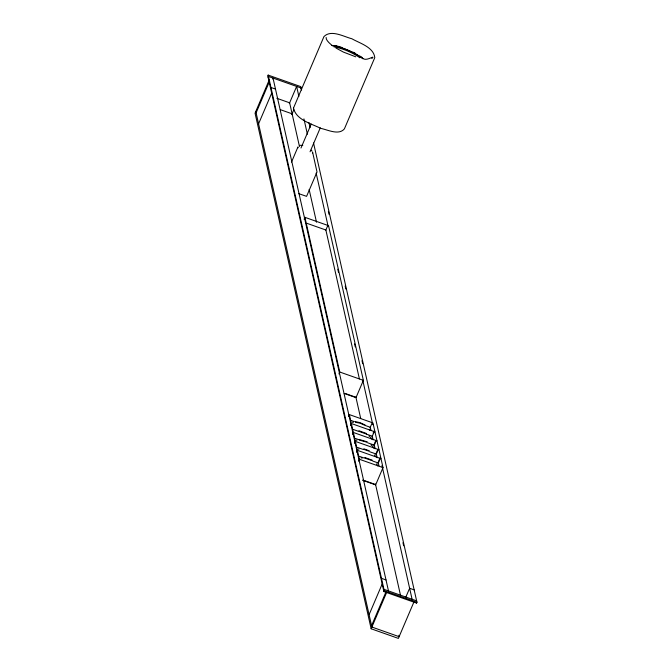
<?xml version="1.0" encoding="UTF-8"?>
<svg xmlns="http://www.w3.org/2000/svg" width="672" height="672" viewBox="0 0 672 672"><rect width="100%" height="100%" fill="white"/><g stroke="black" fill="none" stroke-linecap="round" stroke-linejoin="round"><path stroke-width="1.01" d="M326.138 37.489C325.618 39.858 329.759 43.705 332.833 45.94M301.619 90.023L300.854 86.646L268.17 75.096L267.8 75.961L383.88 591.562L416.573 603.103L416.942 602.246L313.547 142.993M268.111 77.339L268.472 76.474L301.165 88.024L300.796 88.88M269.296 79.8L255.058 113.182L371.146 628.782L398.387 638.4L413.851 602.146M256.108 112.829L269.606 81.178M272.647 78.943L273.017 78.078L388.483 590.923M258.577 123.824L271.673 93.139M289.304 103.589L296.629 86.419L298.88 96.415M291.782 114.584L293.824 109.788M291.505 162.078L297.998 146.849M300.989 148.025L311.212 124.051M310.061 151.78L320.292 127.806M371.834 58.54C376.194 54.188 366.408 61.748 363.124 58.464M304.114 219.257L304.928 217.333L328.541 225.674L363.367 380.352L356 397.622L344.198 393.448M325.668 230.496L327.709 225.7M338.94 373.934L339.755 372.019L304.928 217.333M348.524 416.506L349.339 414.59L372.952 422.923L383.015 467.611L375.648 484.873L362.863 480.362M350.54 425.443L351.355 423.528L374.968 431.861M352.548 434.381L353.363 432.466L376.975 440.798M354.564 443.318L355.379 441.395L378.991 449.736M356.572 452.256L357.395 450.332L380.999 458.674M370.079 427.745L372.12 422.948M358.588 461.194L359.402 459.27L349.339 414.59M373.162 433.121L373.976 431.197M372.086 436.682L374.136 431.886M373.943 444.931L375.581 441.092M374.102 445.62L376.144 440.824M375.959 453.869L377.597 450.03M376.11 454.558L378.16 449.761M377.966 462.806L380.016 458.01M378.126 463.495L380.167 458.699M369.096 614.678L382.595 583.027M383.569 590.184L383.939 589.319L416.632 600.869L416.573 603.103M383.88 591.562L384.25 590.696L268.17 75.096M371.566 625.674L385.888 592.108M371.146 628.782L386.61 592.519M405.569 597.761L409.248 589.126M411.726 600.13L412.096 599.264L381.99 465.553M299.813 145.303L302.786 145.396M355.446 422.285L360.133 423.2L364.51 425.183M359.47 440.152L366.853 442.176M355.085 421.546L359.957 422.638L365.224 425.015M359.108 439.421L367.231 441.832M358.789 431.306L366.517 434.12M364.829 458.111L371.734 460.48M358.873 430.727L366.248 433.406M363.586 449.308L368.869 451.114M364.904 457.531L372.288 460.219M363.888 448.82L369.239 450.769M355.732 56.818L343.409 52.088L335.924 48.014M270.95 87.469L275.495 89.074M276.839 98.297L289.632 102.816L299.477 146.538M280.3 109.645L292.11 113.82M298.796 193.687L306.583 196.35L317.008 171.99L312.69 152.552M306.919 223.322L325.87 230.017L359.394 378.907M339.755 372.019L363.367 380.352M345.106 393.456L355.925 397.278M351.33 420.571L354.169 421.579M365.543 425.594L370.28 427.266L370.902 430.013M353.346 429.509L358.084 431.18M366.61 434.196L372.296 436.204L373.12 439.866M355.354 438.446L359.142 439.782M367.676 442.798L374.304 445.141L375.127 448.804M357.37 447.384L363.048 449.392M369.684 451.735L376.32 454.079L377.143 457.741M359.377 456.322L364.115 457.993M372.641 461.009L378.328 463.016L378.949 465.763M359.402 459.27L383.015 467.611M362.779 480.018L375.572 484.529M381.461 578.323L386.005 579.928M409.618 588.269L414.154 589.865M384.25 590.696L416.942 602.246M311.245 150.116L312.178 151.343M308.935 122.539L310.086 127.655M328.373 211.344L329.062 214.41M345.181 285.995L345.87 289.061M361.981 360.646L362.678 363.712M402.965 542.674L403.654 545.74M303.937 118.894L307.39 134.232M316.142 173.09L328.112 226.262M337.781 269.212L338.47 272.278M354.589 343.862L355.278 346.928M362.88 380.68L372.775 424.645M309.145 189.487L316.512 222.214M355.883 397.076L360.721 418.555M375.455 484L400.546 595.459M398.815 635.3L399.118 636.67L371.876 627.052L255.797 111.451M297.99 147.832A1.092 1.033 2.1 0 1 298.133 147.596M312.698 152.737A1.092 0.991 -23.9 0 1 312.623 152.998M333.278 45.604A25.519 7.585 23.1 0 1 361.83 57.851M333.9 46.838A22.495 6.686 23.1 0 1 359.848 57.775M331.75 45.419A25.166 7.484 23.1 0 1 362.998 58.825M334.74 45.461A26.536 7.888 23.1 0 1 338.78 46.502M339.612 46.746A26.536 7.888 23.1 0 1 342.149 47.569M353.153 52.189A26.536 7.888 23.1 0 1 355.538 53.441M360.108 56.154A26.536 7.888 23.1 0 1 362.527 57.809M360.998 457.968A9.836 2.923 23.1 0 1 362.468 457.934M376.396 463.915A9.836 2.923 23.1 0 1 376.933 464.47M377.345 464.999A9.836 2.923 23.1 0 1 377.756 465.931M358.42 449.165A9.836 2.923 23.1 0 1 358.982 449.039M374.38 454.978A9.836 2.923 23.1 0 1 374.926 455.532M375.337 456.061A9.836 2.923 23.1 0 1 375.606 456.548M355.975 440.429A9.836 2.923 23.1 0 1 356.975 440.101M370.927 444.872A9.836 2.923 23.1 0 1 372.91 446.594M373.321 447.124A9.836 2.923 23.1 0 1 373.733 448.056M368.92 435.935A9.836 2.923 23.1 0 1 369.692 436.523M370.356 437.102A9.836 2.923 23.1 0 1 370.902 437.657M371.314 438.186A9.836 2.923 23.1 0 1 371.717 439.118M352.388 422.352A9.836 2.923 23.1 0 1 353.632 422.167M369.298 429.248A9.836 2.923 23.1 0 1 369.692 430.576M293.513 108.016C295.94 119.818 311.43 123.724 320.855 128.394C327.718 129.755 338.755 135.601 344.392 128.881L374.791 57.616C373.607 47.074 359.671 43.268 351.859 38.749C343.795 36.716 331.086 29.232 323.954 36.59L293.513 108.016"/></g></svg>
